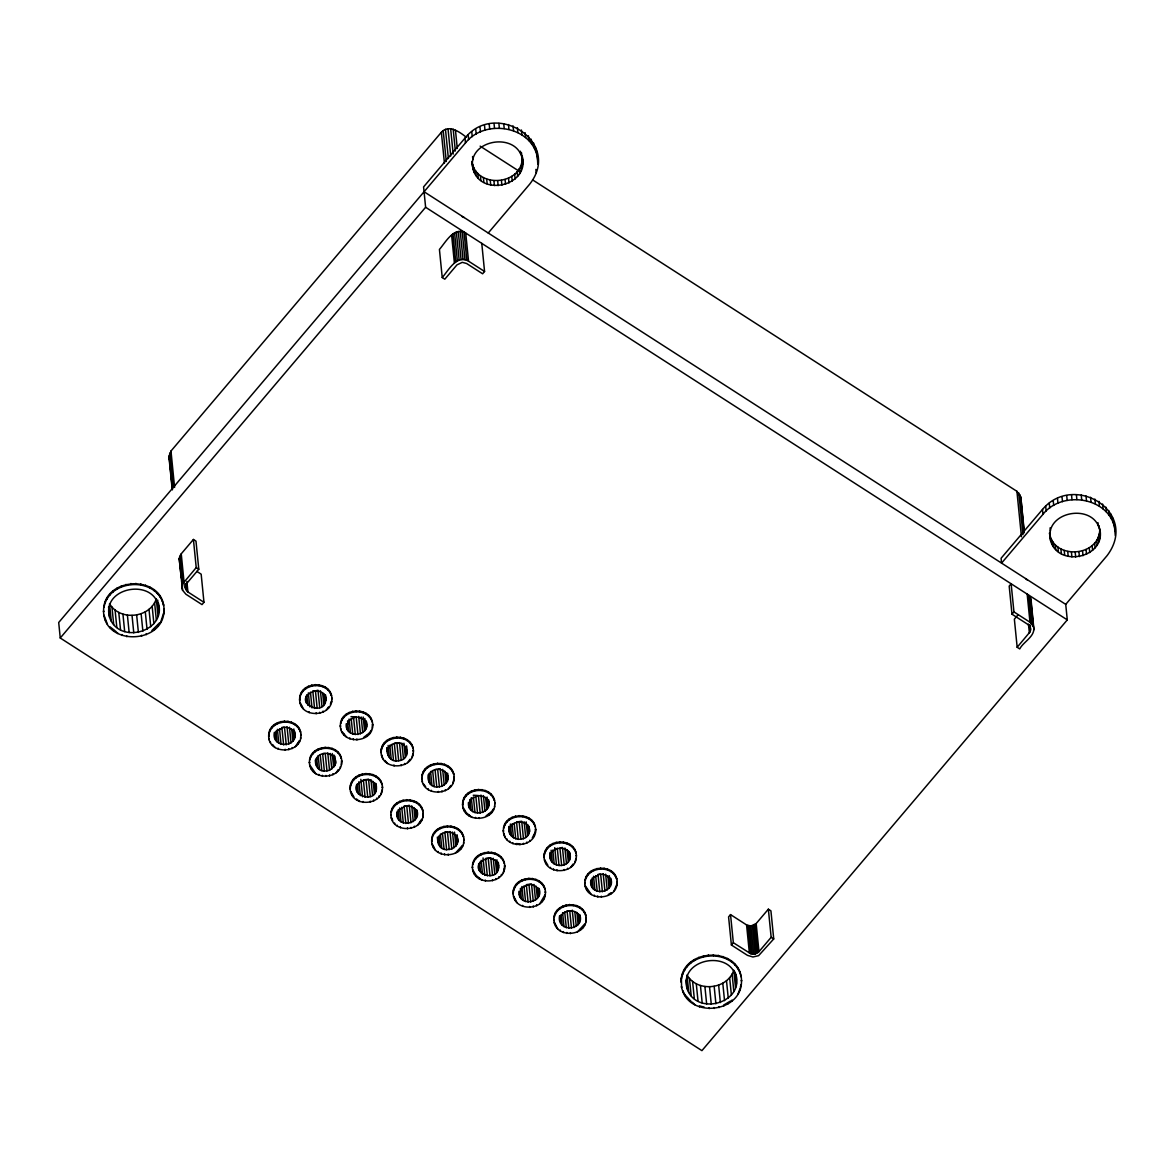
<?xml version="1.0" encoding="UTF-8"?>
<svg xmlns="http://www.w3.org/2000/svg" width="1174" height="1174" viewBox="0 0 1174 1174"><rect width="100%" height="100%" fill="white"/><g stroke="black" fill="none" stroke-linecap="round" stroke-linejoin="round"><path stroke-width="1.5" d="M158.916 608.235C155.276 577.226 100.803 586.721 109.608 617.348C118.721 644.981 166.855 632.008 158.387 602.996M736.406 979.6C732.781 948.592 678.308 958.087 687.098 988.713C696.226 1016.346 744.36 1003.374 735.893 974.361M164.052 609.776C163.964 573.587 101.918 576.214 103.635 611.815L103.532 610.847C103.62 647.05 165.695 644.365 163.949 608.807L163.7 614.149M681.037 982.212C680.803 947.271 741.425 945.481 741.542 981.141L741.454 980.173C743.083 1013.338 686.937 1019.267 681.507 986.556L681.595 987.525L681.39 977.825M268.67 735.849C268.42 716.976 301.146 716.096 300.984 735.394L300.896 734.425C302.599 753.943 268.508 755.66 268.67 735.849L268.773 736.817L268.993 732.679M299.605 699.381C299.355 680.509 332.081 679.629 331.919 698.926C332.183 717.798 299.458 718.664 299.605 699.381L299.708 700.35L299.928 696.211M341.737 761.603C341.913 741.777 307.808 743.494 309.525 763.012L309.422 762.043C309.246 781.899 343.38 780.108 341.634 760.62L341.414 764.758M372.672 725.121C372.848 705.31 338.743 707.027 340.46 726.545L340.357 725.576C340.181 745.431 374.315 743.626 372.569 724.153L372.349 728.291M350.175 788.253C349.911 769.381 382.636 768.5 382.489 787.798L382.386 786.829C384.089 806.347 349.999 808.064 350.175 788.253L350.263 789.221L350.483 785.083M381.11 751.771C380.846 732.914 413.571 732.033 413.409 751.331L413.321 750.362C415.024 769.88 380.934 771.597 381.11 751.771L381.198 752.754L381.418 748.616M423.227 813.993C423.403 794.182 389.298 795.899 391.015 815.416L390.913 814.448C390.737 834.303 424.871 832.513 423.124 813.024L422.904 817.163M454.162 777.526C454.338 757.714 420.233 759.431 421.95 778.949L421.848 777.98C421.671 797.836 455.806 796.031 454.059 776.557L453.839 780.695M431.665 840.657C431.401 821.785 464.126 820.905 463.979 840.202L463.877 839.234C465.579 858.752 431.489 860.469 431.665 840.657L431.753 841.626L431.973 837.488M462.6 804.175C462.336 785.318 495.061 784.437 494.914 803.735L494.812 802.767C496.514 822.284 462.424 824.001 462.6 804.175L462.688 805.159L462.908 801.02M504.717 866.397C504.893 846.586 470.789 848.303 472.506 867.821L472.403 866.852C472.227 886.708 506.361 884.917 504.629 865.429L504.394 869.567M535.652 829.93C535.828 810.119 501.724 811.836 503.441 831.353L503.338 830.385C503.162 850.24 537.296 848.435 535.564 828.961L535.329 833.1M513.155 893.062C512.891 874.19 545.616 873.309 545.47 892.607L545.367 891.638C547.069 911.156 512.979 912.873 513.155 893.062L513.243 894.03L513.464 889.892M544.09 856.58C543.826 837.708 576.551 836.842 576.405 856.139L576.302 855.171C578.004 874.689 543.914 876.406 544.09 856.58L544.178 857.548L544.398 853.425M586.208 918.802C586.384 898.99 552.294 900.707 553.996 920.225L553.893 919.257C553.717 939.112 587.851 937.307 586.12 917.833L585.899 921.972M617.142 882.334C617.319 862.508 583.229 864.24 584.931 883.758L584.828 882.789C584.652 902.645 618.786 900.84 617.054 881.366L616.834 885.504M1033.414 626.3L1029.98 622.22L1027.177 594.103L1030.611 598.182L1033.414 626.3C1036.275 636.044 1023.405 641.547 1019.736 648.914L1017.168 647.27L1030.141 631.744L1030.39 625.581M1115.227 531.323C1111.763 497.453 1062.543 489.264 1042.982 514.3L1001.569 563.109L1001.084 558.266L1042.497 509.457C1073.843 471.86 1139.749 512.172 1107.141 555.566L1065.728 604.375L1067.283 619.887L701.92 1050.642L60.256 638.01L425.619 207.27L423.579 186.901L464.992 138.092C495.501 99.629 562.639 142.333 529.65 184.201L488.237 233.01M522.621 160.809C518.82 130.299 465.286 139.236 473.151 169.555C481.545 197.716 530.545 185.228 522.137 155.966L522.709 164.111M472.506 166.326L472.021 161.469C475.47 188.368 520.64 185.947 522.225 159.253M1100.111 532.174C1096.311 501.665 1042.776 510.602 1050.657 540.921C1058.625 568.231 1106.422 557.547 1099.789 528.946M1050.011 537.692L1049.527 532.835C1052.961 559.734 1098.145 557.312 1099.715 530.619L1100.199 535.476M179.211 558.677L181.236 553.82L193.417 539.468L195.985 541.111L198.788 569.243L186.607 583.595L185.213 587.411L187.928 591.99L203.968 602.306L202.016 604.595L185.976 594.279L182.542 590.214L179.211 558.677L181.324 577.902M193.417 539.468L196.219 567.585L183.012 583.449L182.087 588.541M1030.831 603.304L1030.611 598.182M163.48 604.463L163.568 605.432C157.213 576.199 108.947 578.444 103.987 607.428L103.884 606.459M163.597 613.18L160.574 622.514M681.478 978.793C686.452 949.81 734.719 947.565 741.073 976.797L740.97 975.829M740.324 987.407L741.102 984.546L741.19 985.514M172.108 488.531L169.027 457.625L170.978 451.036L441.351 132.295C448.762 124.004 459.826 132.09 466.254 137.211M274.378 732.297C270.886 749.599 300.295 747.603 294.513 731.182M314.456 690.914C287.248 701.641 330.598 721.57 325.447 694.714M334.957 765.433C338.347 758.022 329.498 751.609 322.63 753.649L324.362 771.098L329.527 770.364L334.957 765.433L333.9 754.955M346.242 723.771C344.569 739.958 372.011 736.113 366.185 720.909M396.049 760.84L394.303 743.377C407.187 738.96 412.617 759.519 398.676 760.767C386.29 763.672 383.106 744.125 395.946 743.318M365.011 779.785C337.804 790.513 381.154 810.442 376.003 783.586M396.797 812.643C395.124 828.829 422.581 824.984 416.755 809.796M447.382 781.37C450.772 773.959 441.923 767.547 435.055 769.586L436.787 787.035L441.952 786.301L446.076 783.396L447.382 781.37L446.502 772.639M457.185 844.033C460.59 836.636 451.726 830.209 444.858 832.249L446.604 849.712L451.77 848.963L455.879 846.072L457.185 844.033L456.319 835.316M468.47 802.385C466.797 818.557 494.254 814.727 488.428 799.523M509.575 832.072C507.902 819.247 530.868 818.425 529.533 831.515C527.111 844.37 505.862 840.085 509.046 826.834M487.239 858.385C460.032 869.112 503.397 889.041 498.246 862.2M550.312 858.282C548.64 845.441 571.621 844.62 570.285 857.724C568.348 869.596 548.141 867.19 549.96 854.789M519.025 891.257C517.367 907.429 544.809 903.598 538.983 888.395M559.602 915.705C556.109 933.007 585.518 931.011 579.736 914.59M590.713 880.984C589.04 897.171 616.497 893.326 610.671 878.123M269.095 733.647C272.441 719.178 296.112 717.872 300.5 732.268L300.397 731.299M300.03 697.18C303.376 682.71 327.047 681.404 331.435 695.8L331.332 694.832M341.15 757.494L341.252 758.477C336.85 744.067 313.179 745.387 309.833 759.857L309.745 758.888M330.393 704.151L331.508 701.113L331.611 702.081M372.085 721.027L372.187 721.995C367.785 707.599 344.114 708.92 340.768 723.389L340.68 722.421M350.586 786.052C353.932 771.582 377.602 770.276 381.99 784.672L381.902 783.704M381.521 749.584C384.867 735.115 408.537 733.809 412.925 748.205L412.837 747.236M382.064 789.985L381.051 793.991M422.64 809.899L422.743 810.882C418.34 796.471 394.669 797.792 391.324 812.261L391.236 811.293M453.575 773.431L453.678 774.4C449.275 760.004 425.604 761.324 422.258 775.794L422.17 774.825M432.076 838.456C435.422 823.987 459.093 822.681 463.481 837.077L463.392 836.108M453.751 779.727L452.738 783.733M463.011 801.989C466.357 787.519 490.028 786.213 494.415 800.609L494.327 799.641M504.13 862.303L504.233 863.272C499.831 848.875 476.16 850.196 472.829 864.666L472.726 863.697M535.065 825.836L535.168 826.804C530.765 812.408 507.095 813.729 503.749 828.198L503.661 827.23M504.306 868.599L503.294 872.605M513.566 890.861C516.912 876.391 540.583 875.085 544.971 889.481L544.883 888.513M532.277 837.928L535.241 832.131M544.501 854.393C547.847 839.924 571.518 838.618 575.906 853.014L575.818 852.045M539.702 903.921L545.044 894.793L545.147 895.762M585.621 914.707L585.723 915.676C581.335 901.28 557.65 902.601 554.319 917.07L554.216 916.102M616.555 878.24L616.658 879.209C612.27 864.812 588.585 866.133 585.254 880.603L585.151 879.62M616.732 884.536L613.87 891.301M111.266 621.105L109.534 603.656C119.66 621.31 149.949 618.243 156.289 598.872L158.035 616.335M688.771 992.47L687.025 975.022C697.165 992.676 727.44 989.609 733.794 970.238L735.54 987.701M295.232 746.708L299.458 740.618L299.561 741.586M363.808 737.287L369.296 733.119L371.145 730.36L371.248 731.329M417.46 825.307L421.701 819.232L421.804 820.2M455.204 853.337L462.453 845.427L462.541 846.395M486.036 815.886L491.539 811.718L493.388 808.959L493.476 809.928M577.432 931.936L584.681 924.041L584.784 925.009M151.872 630.511L159.591 622.792M537.721 159.972C534.258 126.088 485.038 117.899 465.476 142.935L58.7 622.499L60.256 638.01M484.568 271.488L468.529 261.171L465.726 233.054C453.883 226.171 445.489 242.519 439.428 249.431L442.231 277.548L444.799 279.207L456.979 264.854L462.277 262.345L466.577 263.475L482.617 273.791L484.568 271.488L481.766 243.37M442.231 277.548C448.292 270.636 456.686 254.288 468.529 261.171M730.536 914.605L728.584 916.894L731.387 945.011L747.427 955.328L752.916 956.986L758.609 955.665L773.725 938.951L770.922 910.833L768.354 909.19L756.173 923.542L750.876 926.037L746.576 924.921L730.536 914.605L733.339 942.722L731.387 945.011M1011.988 614.207L1013.94 611.903L1011.137 583.786L1009.185 586.09L1011.988 614.207L1028.042 624.524L1030.743 629.103M1017.682 615.235L1014.365 619.153L1017.168 647.27M733.339 942.722L750.7 953.699L755.205 953.934L758.976 951.659L771.157 937.307L768.354 909.19M723.8 1006.015L723.712 1005.047L730.668 1000.938M608.279 894.5L611.287 892.68L611.375 893.649M283.521 727.381L276.859 730.947L274.907 737.536M355.194 717.109L348.546 720.675L346.579 727.264M324.259 753.576C313.238 754.046 313.106 771.054 324.362 771.098M436.684 769.513C425.663 769.983 425.531 786.991 436.787 787.035M405.749 805.98L399.101 809.546L397.135 816.135M477.436 795.723L470.774 799.289L468.822 805.878M446.502 832.19C435.481 832.645 435.349 849.668 446.604 849.712M518.277 839.439L516.545 821.991L521.711 821.242L523.443 838.706M527.992 884.594L521.329 888.16L519.378 894.749M599.665 874.322L593.017 877.888L591.065 884.477M351.011 716.654C356.837 716.932 365.275 716.932 366.537 724.402M473.254 795.253C479.065 795.532 487.503 795.546 488.78 803.016M704.18 1007.131L699.44 1005.869L699.528 1006.837M461.896 216.456L464.17 217.542M463.187 808.284L463.084 807.301L466.342 812.834L472.153 817.471M472.99 870.947L472.902 869.978L476.16 875.511L481.971 880.148M480.137 146.134L518.703 170.934M532.585 179.871L1016.919 491.319L1020.808 497.072L1024.256 531.617M424.063 191.744L1065.728 604.375M425.619 207.27L1067.283 619.887M1013.94 611.903L1029.98 622.22M196.219 567.585L198.788 569.243M771.157 937.307L773.725 938.951M196.792 571.371L201.165 574.174L203.968 602.306M110.224 627.87L110.121 626.901L116.197 631.715M692.366 1002.229L695.111 1004.9M585.415 886.884L585.327 885.915L591.3 894.529M342.221 732.605L342.118 731.637L346.814 737.316M310.009 766.138L309.907 765.169L315.879 773.798M1025.636 578.591L1027.499 580.176M682.886 991.722L682.784 990.753L684.838 994.701L691.046 1001.378M544.677 860.674L544.575 859.706L547.847 865.238M554.48 923.351L554.392 922.382L557.753 928.883M513.742 897.156L513.64 896.188L517 902.674M425.604 786.639L423.609 784.041L423.711 785.01M432.252 844.752L432.149 843.783L435.51 850.269M300.192 703.475L300.104 702.507L303.464 708.993M350.762 792.347L350.659 791.379L353.917 796.897M294.865 734.675C293.852 728.819 287.175 726.368 281.877 727.44L283.624 744.903M179.739 562.082L180.561 563.637M104.104 616.159L104.002 615.191L107.436 624.304M392.674 820.509L391.397 817.574L391.5 818.542M611.008 881.615C610.01 875.76 603.333 873.309 598.036 874.395L599.767 891.844M580.073 918.083C578.136 906.798 558.633 909.454 560.13 920.944M539.336 891.888C538.323 886.032 531.646 883.567 526.348 884.653L528.095 902.116M498.583 865.678C497.585 859.823 490.908 857.372 485.61 858.458L487.342 875.907M417.093 813.274C416.095 807.419 409.403 804.968 404.12 806.054L405.852 823.502M376.355 787.079C375.342 781.224 368.665 778.758 363.368 779.844L365.114 797.307M325.8 698.207C324.787 692.352 318.11 689.886 312.812 690.972L314.559 708.436M169.027 457.625L169.716 459.841M1114.082 522.269L1115.3 535.593M1112.849 518.174L1113.334 523.017M1111.059 514.241L1111.543 519.084M1108.726 510.543L1109.21 515.401M1105.908 507.139L1106.392 511.981M1102.621 504.057L1103.105 508.914M1098.937 501.371L1099.422 506.214M1099.143 525.703L1099.466 528.931M1097.939 522.606L1098.262 525.835M1099.246 533.906L1099.73 538.763M1094.887 499.082L1095.371 503.939M1098.218 537.12L1098.703 541.962M1096.677 540.157L1097.162 545M1090.543 497.262L1091.028 502.105M1094.623 542.975L1095.107 547.818M1092.128 545.514L1092.612 550.357M1085.979 495.912L1086.464 500.77M1089.252 547.7L1089.736 552.543M1081.239 495.061L1081.724 499.919M1086.038 549.491L1086.522 554.333M1082.56 550.841L1083.044 555.698M1076.397 494.724L1076.881 499.581M1078.921 551.736L1079.405 556.593M1071.539 494.9L1072.009 499.757M1075.179 552.147L1075.663 557.004M1066.711 495.589L1067.195 500.447M1071.422 552.073L1071.906 556.916M1067.724 551.501L1068.208 556.344M1062.015 496.793L1062.485 501.636M1064.202 550.445L1064.686 555.302M1057.481 498.466L1057.965 503.323M1060.9 548.948L1061.369 553.79M1053.21 500.608L1053.694 505.451M1057.891 547.011L1058.376 551.868M1055.265 544.707L1055.749 549.564M1049.248 503.176L1049.732 508.019M1053.078 542.08L1053.562 546.923M1050.07 527.874L1050.392 531.103M1051.361 539.174L1051.845 544.032M1050.172 536.078L1050.657 540.921M1045.667 506.141L1046.151 510.983M1042.497 509.457L1042.982 514.3M1031.066 599.855L1033.942 629.704M1024.08 532.101L1020.808 497.072M1020.118 494.856L1023.919 533.04M1031.359 608.572L1031.887 613.841M1032.577 620.87L1033.105 626.153M1029.789 596.627L1032.592 624.744M1018.783 492.904L1022.965 534.713M1028.629 595.247L1031.432 623.365M1016.919 491.319L1021.453 536.767M1030.082 625.17L1030.611 630.453M1029.437 624.7L1030.141 631.744M1028.468 624.128L1029.349 632.918M756.173 923.542L758.976 951.659M755.117 924.54L757.92 952.657M753.84 925.317L756.643 953.435M752.402 925.816L755.205 953.934M750.876 926.037L753.693 954.154M749.35 925.948L752.152 954.08M747.897 925.567L750.7 953.699M746.576 924.921L749.379 953.039M739.693 971.617L739.796 972.586M740.031 989.799L739.928 988.831L738.079 993.879M737.639 967.684L737.727 968.653M734.851 964.103L734.953 965.072M735.35 973.202L736.406 983.68M735.217 972.116L735.57 975.609M731.431 961.007L731.534 961.976M732.106 974.082L733.838 991.531M729.641 977.604L731.387 995.053M731.974 999.999L732.062 1000.967M727.454 958.454L727.557 959.422M726.501 980.672L728.247 998.135M728.071 1002.816L728.159 1003.785M723.037 956.516L723.14 957.485M722.788 983.21L724.534 1000.659M718.297 955.254L718.4 956.223M718.635 985.118L720.366 1002.567M719.002 1006.632L719.104 1007.6M713.366 954.697L713.469 955.665M714.159 986.321L715.905 1003.785M714.1 1007.512L714.188 1008.481M708.377 954.858L708.48 955.827M709.536 986.791L711.268 1004.254M709.111 1007.688L709.199 1008.657M703.475 955.753L703.564 956.722M704.899 986.512L706.645 1003.975M698.779 957.324L698.868 958.292M700.438 985.5L702.184 1002.948M694.406 959.554L694.509 960.523M696.285 983.768L698.031 1001.217M690.517 962.386L690.606 963.355M692.587 981.391L694.333 998.839M689.461 978.441L691.207 995.89M687.172 965.718L687.274 966.686M686.232 979.982L687.098 988.713M687.626 998.267L687.715 999.235M684.501 969.475L684.589 970.443M682.549 973.539L682.652 974.523M684.838 994.701L684.941 995.669M615.293 875.305L615.381 876.274M613.298 872.722L613.386 873.691M610.685 870.594L610.774 871.563M610.509 878.695L611.023 883.919M609.321 875.701L610.363 886.165M536.577 150.903L537.061 155.746M537.795 164.228L537.237 155.115M607.589 869.039L607.677 870.007M535.344 146.809L535.828 151.651M607.838 875.995L609.057 888.204M533.554 142.876L534.038 147.719M535.872 169.438L536.195 172.666M605.637 874.175L607.207 889.892M531.22 139.178L531.705 144.035M604.155 868.144L604.243 869.112M603.201 873.647L604.933 891.11M528.403 135.773L528.887 140.616M600.56 867.953L600.648 868.921M600.662 874.322L602.409 891.77M525.13 132.691L525.6 137.549M601.323 896.202L601.426 897.171M596.979 868.466L597.082 869.435M521.432 130.006L521.916 134.849M595.658 875.613L597.228 891.315M597.727 896.011L597.83 896.98M593.604 869.655L593.706 870.624M521.476 152.723L521.96 157.565M593.56 876.259L594.954 890.23M521.74 162.54L522.225 167.398M520.449 151.241L520.772 154.469M594.293 895.116L594.396 896.085M517.382 127.717L517.866 132.574M592.034 878.181L593.075 888.645M520.728 165.754L521.212 170.597M590.595 871.475L590.698 872.443M591.05 879.708L591.755 886.693M519.172 168.792L519.656 173.635M588.101 873.823L588.203 874.791M513.053 125.897L513.537 130.74M517.132 171.609L517.617 176.452M588.585 891.433L588.688 892.416M586.266 876.582L586.354 877.565M586.589 888.85L586.692 889.819M514.638 174.148L515.122 178.991M508.474 124.547L508.958 129.404M511.747 176.335L512.231 181.178M584.359 911.772L584.447 912.756M582.363 909.19L582.451 910.158M503.734 123.696L504.218 128.553M508.533 178.125L509.017 182.968M576.082 859.295L575.979 858.326L574.966 862.332M582.832 926.8L582.935 927.768M574.541 849.11L574.644 850.079M579.751 907.062L579.839 908.03M572.545 846.513L572.648 847.481M579.574 915.162L580.088 920.401M580.352 929.148L580.44 930.116M578.562 913.915L579.428 922.647M505.069 179.475L505.554 184.333M498.891 123.358L499.376 128.215M573.132 865.091L573.029 864.123L570.637 867.454M576.654 905.506L576.742 906.489M576.904 912.462L578.122 924.672M569.933 844.385L570.036 845.353M569.757 852.485L570.285 857.724M568.744 851.238L569.61 859.97M574.878 912.389L576.273 926.359M501.415 180.37L501.9 185.228M573.22 904.611L573.308 905.594M566.837 842.844L566.939 843.812M567.086 849.785L568.319 862.01M494.034 123.534L494.518 128.392M572.266 910.114L573.998 927.577M567.526 868.29L567.629 869.259M564.899 847.98L566.47 863.682M497.673 180.781L498.158 185.639M563.403 841.949L563.505 842.917M569.625 904.42L569.713 905.389M571.474 928.238L569.728 910.789L567.101 910.863L568.832 928.311M564.195 864.9L562.449 847.452L559.91 848.112L561.656 865.576M564.151 869.494L564.254 870.462M570.388 932.67L570.491 933.638M489.22 124.224L489.69 129.081M493.916 180.708L494.401 185.551M559.807 841.743L559.91 842.727M566.044 904.934L566.147 905.902M564.723 912.081L566.294 927.783M566.793 932.479L566.895 933.447M557.283 848.186L559.029 865.649M490.233 180.136L490.717 184.978M556.241 842.257L556.329 843.226M562.669 906.123L562.772 907.091M484.51 125.427L484.994 130.27M562.625 912.726L564.019 926.697M563.359 931.584L563.461 932.552M554.744 847.657L556.491 865.121M556.99 869.802L557.078 870.77M561.099 914.649L562.141 925.112M559.66 907.942L559.763 908.911M486.696 179.079L487.181 183.936M552.866 843.46L552.954 844.429M560.115 916.175L560.82 923.16M552.807 850.064L554.201 864.02M560.262 930.028L560.365 930.997M479.99 127.1L480.474 131.958M553.556 868.907L553.644 869.875M551.12 850.225L552.338 862.45M557.166 910.29L557.268 911.259M483.394 177.582L483.879 182.425M549.858 845.28L549.946 846.249M550.312 853.498L551.002 860.483M549.946 852.471L550.298 855.963M555.331 913.064L555.419 914.032M550.445 867.366L550.547 868.334M555.654 925.317L555.757 926.286M475.719 129.243L476.204 134.085M480.401 175.645L480.885 180.502M547.363 847.628L547.451 848.597M545.514 850.387L545.616 851.355M477.774 173.341L478.258 178.199M545.851 862.641L545.939 863.609M471.757 131.811L472.242 136.654M475.573 170.714L476.057 175.557M473.87 167.809L474.355 172.666M472.564 156.509L472.887 159.737M472.667 164.712L473.151 169.555M543.606 885.578L543.709 886.546M468.162 134.775L468.646 139.618M543.944 897.831L544.032 898.8M541.61 882.98L541.713 883.949M542.094 900.605L542.197 901.573M533.788 822.901L533.891 823.869M464.992 138.092L465.476 142.935M538.998 880.852L539.101 881.835M534.126 835.169L534.229 836.137M531.807 820.318L531.895 821.286M538.822 888.953L539.35 894.192M537.809 887.705L538.675 896.437M535.902 879.311L536.004 880.28M529.195 818.19L529.283 819.159M536.151 886.253L537.384 898.477M529.019 826.291L529.533 831.515M536.591 904.758L536.694 905.741M529.797 840.276L529.885 841.244M527.992 825.043L528.872 833.775M533.965 884.448L535.535 900.15M532.468 878.416L532.57 879.385M526.099 816.634L526.187 817.603M526.172 821.844L527.566 835.8M533.26 901.368L531.514 883.919L528.975 884.58L530.721 902.043M533.216 905.961L533.319 906.93M526.788 842.096L526.877 843.064M455.468 130.27L457.273 148.452M524.147 821.771L525.717 837.488M522.665 815.739L522.753 816.708M528.872 878.225L528.975 879.194M464.038 232.188L466.841 260.305M453.179 129.184L455.351 150.991M523.413 843.284L523.501 844.253M529.65 906.475L529.738 907.443M462.189 231.63L464.992 259.748M450.64 128.656L453.179 154.102M519.069 815.548L519.157 816.517M525.306 878.739L525.394 879.708M460.237 231.395L463.04 259.513M519.172 821.917L520.918 839.366M519.935 844.766L519.833 843.798L516.237 843.607L516.34 844.576M523.986 885.871L525.556 901.588M448.013 128.729L450.728 155.995M458.271 231.513L461.074 259.63M515.489 816.062L515.591 817.031M521.931 879.928L522.019 880.896M521.872 886.531L523.266 900.487M456.348 231.953L459.151 260.07M445.474 129.389L448.38 158.475M522.621 905.374L522.709 906.357M514.168 823.209L515.738 838.911M520.361 888.439L521.403 898.917M454.558 232.716L457.361 260.848M518.923 881.747L519.011 882.716M512.113 817.251L512.216 818.219M519.554 891.712L520.067 896.951M443.2 130.608L446.281 161.513M512.069 823.855L513.449 837.825M452.959 233.773L455.761 261.89M512.803 842.712L512.906 843.68M441.351 132.295L444.432 163.201M451.608 235.079L454.411 263.196M510.367 824.031L511.585 836.24M516.428 884.095L516.531 885.064M509.105 819.07L509.208 820.039M509.56 827.303L510.264 834.288M509.208 826.276L509.56 829.769M514.579 886.854L514.682 887.823M509.707 841.156L509.809 842.125M514.916 899.108L515.004 900.076M506.61 821.418L506.713 822.387M507.095 839.043L507.197 840.012M504.776 824.177L504.864 825.161M505.202 837.414L503.837 833.511L503.925 834.479M502.854 859.383L502.956 860.351M500.872 856.785L500.96 857.754M494.489 805.922L494.592 806.89M501.342 874.395L501.445 875.364M493.051 796.706L493.153 797.674M498.26 854.657L498.348 855.626M498.084 862.758L498.598 867.997M491.055 794.108L491.158 795.077M498.862 876.743L498.95 877.712M496.896 859.764L497.937 870.242M491.539 811.718L491.627 812.701M495.164 853.102L495.252 854.085M488.443 791.98L488.545 792.949M495.413 860.058L496.631 872.267M488.267 800.081L488.795 805.32M495.854 878.563L495.942 879.531M489.044 814.081L489.147 815.049M487.078 797.087L488.12 807.565M493.212 858.238L494.782 873.955M491.73 852.221L491.818 853.19M485.346 790.44L485.449 791.408M485.596 797.381L486.814 809.605M492.508 875.173L490.776 857.71L488.237 858.385L489.984 875.833M492.478 879.752L492.566 880.72M483.409 795.576L484.965 811.278M481.912 789.544L482.015 790.513M488.135 852.016L488.223 852.984M480.958 795.047L482.705 812.496M478.317 789.354L478.42 790.322M484.554 852.529L484.657 853.498M478.42 795.708L480.166 813.171M479.08 817.603L479.183 818.571M483.057 857.93L484.803 875.378M485.302 880.074L485.405 881.043M475.793 795.781L477.539 813.244M474.751 789.853L474.839 790.821M481.179 853.718L481.281 854.701M481.135 860.322L482.529 874.292M473.43 796.999L475 812.716M475.499 817.398L475.587 818.366M479.608 862.244L480.65 872.708M478.17 855.538L478.273 856.506M471.361 791.056L471.464 792.024M478.625 863.771L479.33 870.756M471.317 797.66L472.711 811.616M478.772 877.624L478.875 878.607M469.791 799.567L470.847 810.045M475.675 857.886L475.778 858.854M468.353 792.876L468.455 793.844M468.998 802.84L469.512 808.079M476.16 875.511L476.262 876.479M473.841 860.659L473.929 861.628M468.954 814.961L469.057 815.93M474.164 872.913L474.267 873.882M465.873 795.224L465.961 796.192M466.342 812.834L466.445 813.802M464.024 797.982L464.126 798.951M464.361 810.236L464.449 811.205M463.554 842.389L463.657 843.358M462.116 833.173L462.218 834.142M460.12 830.576L460.223 831.544M460.604 848.2L460.692 849.169M452.298 770.496L452.401 771.465M457.508 828.462L457.611 829.431M457.156 834.802L457.86 841.787M450.317 767.913L450.405 768.882M458.109 850.548L458.212 851.517M450.889 786.492L450.787 785.523L448.395 788.84M454.411 826.907L454.514 827.875M447.705 765.786L447.793 766.754M454.499 832.102L455.879 846.072M447.69 773.314L448.042 779.11M452.474 832.043L454.03 847.745M444.594 764.23L444.697 765.199M450.977 826.012L451.08 826.98M444.858 771.186L446.076 783.396M450.024 831.515L451.77 848.963M445.298 789.691L445.386 790.66M442.657 769.366L444.227 785.083M441.175 763.335L441.263 764.303M447.382 825.821L447.485 826.789M447.485 832.175L449.231 849.638M441.952 786.301L440.221 768.838L437.682 769.513L439.414 786.962M441.923 790.88L442.011 791.848M448.145 854.07L448.248 855.039M437.579 763.144L437.667 764.113M443.816 826.335L443.904 827.303M438.342 791.393L438.445 792.362M442.495 833.467L444.066 849.184M444.564 853.865L444.653 854.848M433.998 763.658L434.101 764.626M440.441 827.523L440.529 828.492M440.382 834.127L441.776 848.098M441.131 852.97L441.219 853.953M432.678 770.804L434.248 786.507M438.856 836.035L439.912 846.513M437.432 829.343L437.52 830.311M430.623 764.846L430.726 765.815M437.887 837.561L438.577 844.546M437.359 837.106L437.887 842.345M430.564 771.45L431.959 785.421M438.019 851.429L438.122 852.397M431.313 790.307L431.416 791.276M429.053 773.373L430.095 783.836M434.938 831.691L435.026 832.659M427.615 766.666L427.718 767.635M428.07 774.899L428.774 781.884M433.089 834.45L433.191 835.418M428.216 788.752L428.305 789.72M433.426 846.703L433.514 847.687M425.12 769.014L425.223 769.983M423.271 771.788L423.374 772.756M422.332 781.106L422.435 782.075M421.363 806.978L421.466 807.947M419.382 804.381L419.47 805.349M413.101 754.486L412.999 753.517L411.986 757.524M419.852 821.991L419.954 822.959M411.56 744.301L411.648 745.27M416.77 802.253L416.858 803.221M416.594 810.354L417.108 815.592M409.565 741.704L409.667 742.672M415.567 809.106L416.447 817.838M410.137 760.297L410.049 759.314L407.657 762.645M413.659 800.712L413.762 801.681M413.923 807.653L415.141 819.863M406.952 739.576L407.055 740.545M406.6 745.93L407.305 752.916M414.363 826.158L414.451 827.127M405.764 746.429L406.63 755.161M411.722 805.848L413.292 821.551M410.24 799.817L410.328 800.785M403.856 738.035L403.959 739.004M403.929 743.23L405.323 757.201M411.017 822.769L409.286 805.305L406.747 805.98L408.479 823.429M404.546 763.482L404.648 764.45M410.988 827.347L411.076 828.33M401.919 743.171L403.474 758.874M400.422 737.14L400.525 738.108M406.644 799.611L406.732 800.58M401.214 760.092L399.468 742.643L396.929 743.303L398.676 760.767M401.17 764.685L401.273 765.653M407.407 827.861L407.51 828.829M396.827 736.949L396.929 737.918M403.064 800.125L403.166 801.094M401.743 807.272L403.313 822.974M393.246 737.448L393.349 738.431M399.688 801.314L399.791 802.297M399.63 807.932L401.024 821.888M400.378 826.775L400.481 827.743M391.94 744.595L393.495 760.312M393.994 764.993L394.097 765.962M398.118 809.84L399.16 820.303M396.68 803.133L396.783 804.102M389.871 738.651L389.973 739.62M397.135 811.366L397.839 818.351M389.827 745.255L391.221 759.211M397.282 825.219L397.37 826.202M394.185 805.481L394.288 806.45M388.124 745.417L389.357 757.641M386.862 740.471L386.965 741.44M387.332 748.689L388.022 755.674M394.669 823.106L394.772 824.075M386.965 747.677L387.317 751.155M386.804 748.234L387.332 753.473M392.336 808.255L392.439 809.224M387.567 763.526L384.852 760.429L384.955 761.398M384.382 742.819L384.47 743.788M382.533 745.578L382.621 746.547M382.959 758.8L381.594 754.897L381.682 755.88M380.625 780.769L380.714 781.737M378.63 778.171L378.732 779.14M379.114 795.796L379.202 796.764M370.808 718.092L370.911 719.075M376.018 776.058L376.12 777.027M375.841 784.144L376.37 789.383M368.827 715.509L368.915 716.478M376.619 798.144L376.722 799.112M374.829 782.911L375.695 791.628M369.296 733.119L369.399 734.088M372.921 774.502L373.024 775.471M373.171 781.444L374.389 793.668M366.215 713.381L366.303 714.35M366.024 721.482L366.552 726.721M373.611 799.964L373.714 800.932M366.816 735.467L366.904 736.436M364.835 718.488L365.892 728.966M370.984 779.639L372.54 795.341M369.487 773.607L369.59 774.576M363.104 711.826L363.206 712.809M363.192 717.035L364.586 730.991M370.28 796.559L368.533 779.11L365.995 779.771L367.741 797.234M370.236 801.152L370.338 802.121M361.166 716.962L362.737 732.679M359.67 710.93L359.772 711.914M365.892 773.417L365.995 774.385M358.716 716.433L360.462 733.897M356.089 710.74L356.177 711.708M362.311 773.93L362.414 774.899M356.192 717.109L357.923 734.557M356.852 738.989L356.94 739.958M360.829 779.316L362.561 796.779M363.06 801.475L363.162 802.444M353.55 717.182L355.296 734.631M358.936 775.119L359.039 776.087M352.508 711.253L352.611 712.222M358.892 781.723L360.286 795.693M359.728 801.549L356.529 799.024L356.632 799.993M351.187 718.4L352.758 734.102M353.257 738.798L353.359 739.767M357.366 783.63L358.422 794.108M355.927 776.939L356.03 777.907M349.133 712.442L349.221 713.41M356.397 785.171L357.087 792.142M349.074 719.046L350.468 733.016M349.823 737.903L349.925 738.872M353.447 779.287L353.535 780.255M347.563 720.968L348.605 731.431M346.125 714.262L346.213 715.23M346.756 724.241L347.284 729.48M351.598 782.045L351.701 783.014M351.936 794.314L352.024 795.282M343.63 716.61L343.733 717.578M344.114 734.234L344.202 735.203M341.781 719.383L341.883 720.352M340.842 728.702L340.944 729.67M339.873 754.574L339.976 755.542M340.211 766.827L340.313 767.796M337.892 751.976L337.98 752.945M331.831 697.958L331.919 698.926M338.464 770.555L338.361 769.586L335.969 772.903M330.07 691.897L330.158 692.865M335.28 749.848L335.368 750.817M334.928 756.203L335.617 763.188M328.074 689.299L328.177 690.268M328.647 707.893L328.559 706.924L326.167 710.241M332.169 748.308L332.271 749.276M332.257 753.503L333.651 767.458M325.462 687.172L325.565 688.155M325.286 695.272L325.814 700.511M332.873 773.754L332.961 774.723M324.273 694.025L325.139 702.756M330.232 753.444L331.802 769.146M328.735 747.412L328.837 748.381M322.366 685.631L322.454 686.599M322.615 692.572L323.833 704.796M327.781 752.901L329.527 770.364M323.055 711.077L323.158 712.06M329.483 774.943L329.586 775.926M320.414 690.767L321.984 706.469M318.932 684.736L319.02 685.704M325.154 747.207L325.242 748.176M325.257 753.576L326.988 771.024M319.724 707.687L317.978 690.239L315.439 690.899L317.185 708.362M319.68 712.28L319.768 713.249M325.917 775.456L326.005 776.425M315.336 684.545L315.439 685.513M321.573 747.721L321.676 748.689M316.1 712.794L316.202 713.763M322.322 775.266L322.424 776.234M320.253 754.867L321.823 770.57M318.198 748.924L318.286 749.893M311.756 685.044L311.858 686.027M318.139 755.528L319.533 769.484M318.888 774.37L318.99 775.339M310.45 692.19L312.005 707.907M316.628 757.435L317.67 767.899M315.19 750.729L315.278 751.698M308.38 686.247L308.483 687.216M315.645 758.962L316.349 765.947M315.307 760.238L315.645 763.731M308.336 692.851L309.731 706.807M309.07 711.693L309.173 712.662M306.81 694.759L307.852 705.236M312.695 753.077L312.798 754.06M305.372 688.067L305.475 689.035M305.842 696.285L306.531 703.27M313.179 770.702L313.267 771.67M310.846 755.851L310.949 756.819M311.183 768.104L311.286 769.073M302.892 690.415L302.98 691.383M301.043 693.174L301.131 694.142M301.38 705.427L301.469 706.396M300.573 737.58L300.676 738.549M299.135 728.364L299.223 729.333M297.139 725.767L297.242 726.735M297.624 743.391L297.712 744.36M294.527 723.654L294.63 724.622M294.351 731.74L294.879 736.978M293.823 728.981L294.16 732.459M293.339 730.507L294.204 739.224M291.431 722.098L291.519 723.067M291.68 729.039L292.898 741.264M292.121 747.559L292.223 748.528M289.479 727.234L291.049 742.951M287.997 721.203L288.085 722.171M287.043 726.706L288.789 744.155M288.745 748.748L288.848 749.716M284.401 721.012L284.504 721.981M284.504 727.366L286.251 744.83M285.165 749.261L285.267 750.23M280.821 721.526L280.924 722.494M279.515 728.658L281.07 744.375M277.446 722.714L277.548 723.683M277.402 729.318L278.796 743.289M278.135 748.176L278.238 749.144M275.875 731.226L276.917 741.704M274.437 724.534L274.54 725.503M274.907 732.767L275.597 739.737M275.142 747.589L272.427 744.492L272.529 745.461M271.957 726.882L272.045 727.851M270.108 729.641L270.196 730.61M270.446 741.909L270.534 742.878M269.169 738.974L269.257 739.943M186.871 581.438L187.928 591.99M186.108 584.05L186.813 591.08M185.448 584.711L185.962 589.979M184.905 583.463L185.433 588.732M170.978 451.036L174.603 487.401M181.236 553.82L184.039 581.952M180.209 555.331L183.012 583.449M169.672 453.076L173.121 487.621M181.09 568.92L181.442 572.428M170.083 463.466L170.802 470.745M171.169 474.384L172.079 483.468M179.519 556.96L182.322 585.092M169.012 455.321L172.461 489.866M181.677 581.423L182.542 590.214M162.188 600.252L162.291 601.22M160.134 596.319L160.236 597.287M157.36 592.738L157.448 593.706M157.683 600.09L158.901 612.314M157.8 625.302L157.903 626.27M153.926 589.642L154.029 590.61M154.601 602.717L156.347 620.166M152.15 606.239L153.882 623.688M154.469 628.633L154.572 629.602M149.964 587.088L150.052 588.057M149.01 609.306L150.756 626.769M145.547 585.151L145.635 586.12M145.297 611.845L147.029 629.293M146.207 633.681L146.31 634.65M140.807 583.889L140.895 584.857M141.129 613.753L142.876 631.201M141.511 635.266L141.599 636.235M135.876 583.331L135.964 584.3M136.654 614.956L138.4 632.419M130.886 583.493L130.974 584.461M132.031 615.425L133.777 632.889M125.97 584.388L126.073 585.356M127.408 615.147L129.155 632.61M126.675 635.765L126.777 636.734M121.274 585.958L121.362 586.927M122.947 614.134L124.679 631.583M121.935 634.503L122.037 635.472M116.916 588.189L117.004 589.157M118.779 612.402L120.526 629.851M115.081 610.025L116.828 627.474M117.517 632.566L117.62 633.534M113.012 591.021L113.115 591.99M111.97 607.075L113.702 624.524M113.54 630.012L113.643 630.981M109.681 594.352L109.769 595.321M108.566 606.87L109.608 617.348M106.995 598.109L107.098 599.078M105.044 602.174L105.146 603.157M105.278 619.388L105.381 620.356"/></g></svg>
